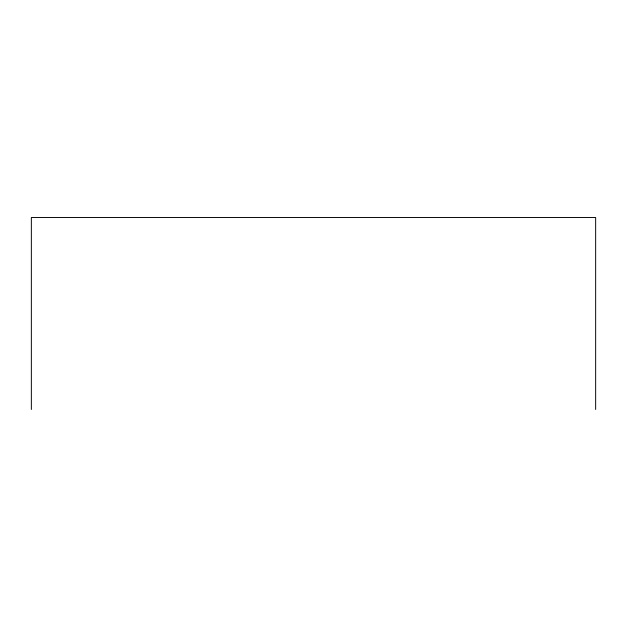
<?xml version="1.0" encoding="UTF-8"?>
<svg xmlns="http://www.w3.org/2000/svg" width="627" height="627" viewBox="0 0 627 627"><rect width="100%" height="100%" fill="white"/><g stroke="black" fill="none" stroke-linecap="round" stroke-linejoin="round"><path stroke-width="0.94" d="M595.65 409.478L595.65 217.522L31.35 217.522L31.35 409.478"/></g></svg>
